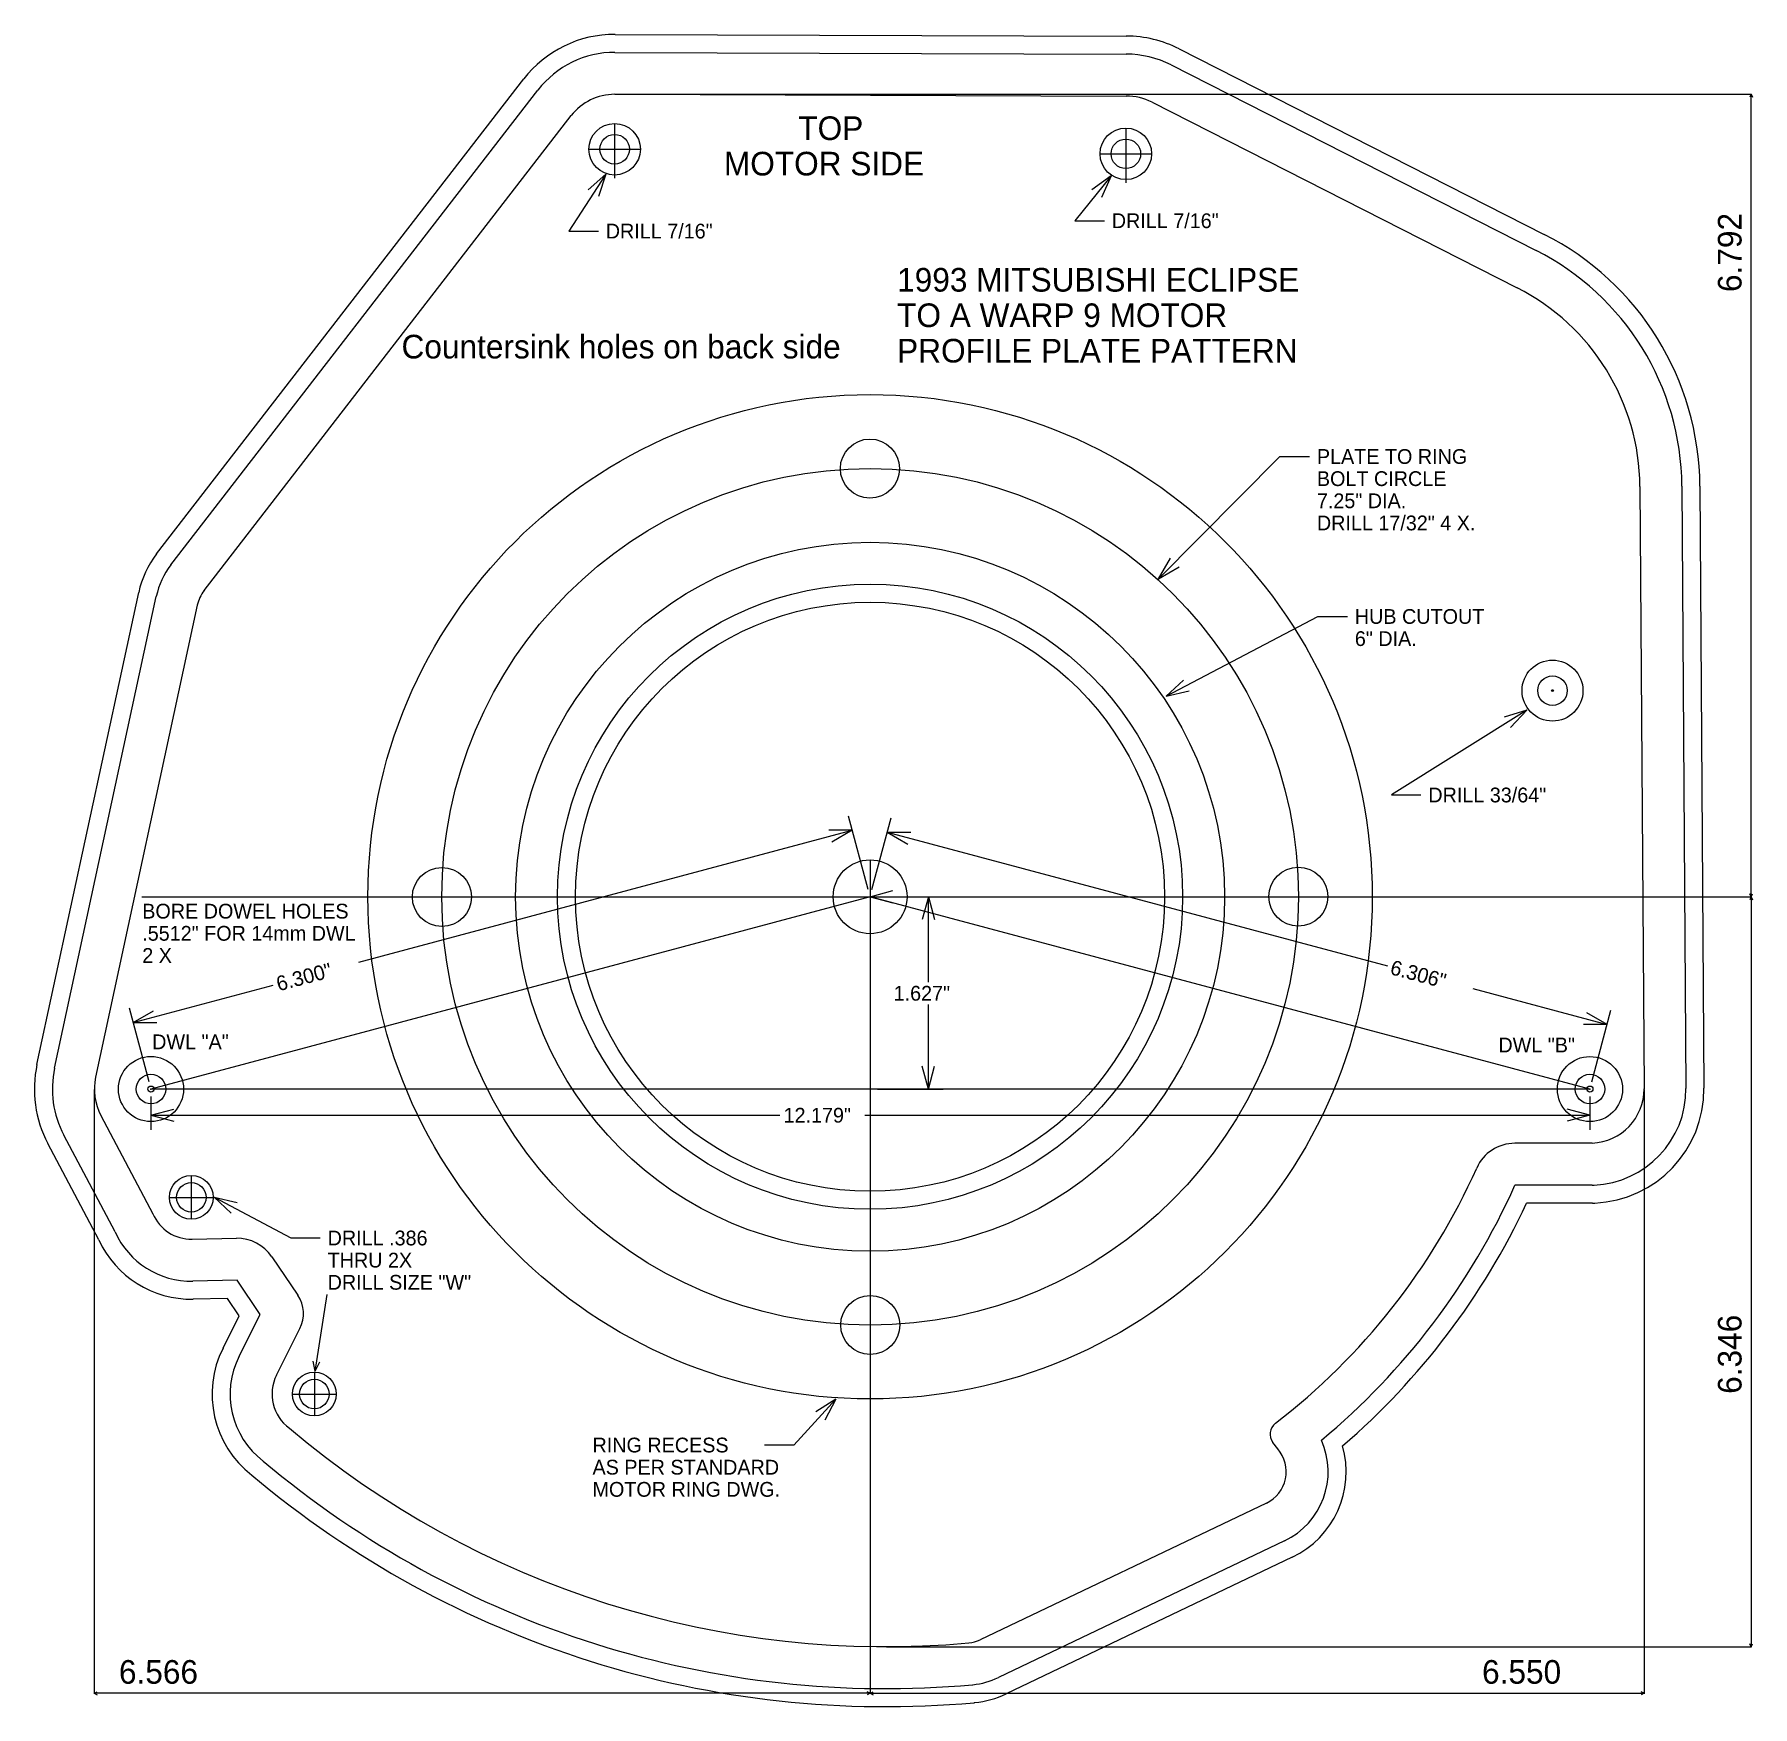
# Model space of a CAD drawing. Extents: x -7.1 to 7.5, y -6.9 to 7.3.
import ezdxf
from ezdxf.enums import TextEntityAlignment as Align

# ---------------------------------------------------------------- set-up
doc = ezdxf.new("R2010")
doc.units = 0

msp = doc.modelspace()

# ---------------------------------------------------------------- linework, layer by layer
at = {"layer": 'CAM', "color": 9, "linetype": 'CONTINUOUS'}
for p, q in [((-2.158783, 7.299), (2.168167, 7.284457)), ((-2.159296, 7.1465), (2.167654, 7.131957)), ((2.616152, 7.17638), (5.706021, 5.606477)), ((2.547075, 7.040422), (5.636944, 5.470519)), ((-6.038195, 2.901609), (-2.931324, 6.921316)), ((-5.917534, 2.80835), (-2.810663, 6.828056)), ((6.870645, 3.475062), (6.905116, -1.62194)), ((7.023141, 3.476093), (7.057613, -1.620908)), ((-7.050956, -1.419486), (-6.190095, 2.574839)), ((-6.901879, -1.451615), (-6.041018, 2.54271)), ((-6.390334, -2.837157), (-6.823806, -2.017519)), ((-6.527188, -2.904584), (-6.958614, -2.088814)), ((6.112534, -2.439782), (5.457483, -2.441249)), ((6.112876, -2.592281), (5.555552, -2.59353)), ((-5.357284, -3.245698), (-5.731015, -3.252938)), ((-5.162373, -3.534584), (-5.357284, -3.245698)), ((-5.437292, -3.399776), (-5.728061, -3.405409)), ((-5.338784, -3.545779), (-5.437292, -3.399776)), ((-5.476581, -3.819228), (-5.338784, -3.545779)), ((-5.340396, -3.887855), (-5.162373, -3.534584)), ((3.506955, -5.45236), (1.085464, -6.608452)), ((3.572659, -5.58998), (1.151168, -6.746072))]:
    msp.add_line(p, q, dxfattribs=at)
for radius in [2.645, 2.4925]:
    msp.add_circle((0, 0), radius, dxfattribs=at)
for centre, radius, start, end in [((-2.162051, 6.326738), 0.972267, 89.807428, 142.299211), ((2.164818, 6.288068), 0.996394, 63.06575, 89.807428), ((-2.162051, 6.326738), 0.819767, 89.807428, 142.299211), ((2.164818, 6.288068), 0.843894, 63.06575, 89.807428), ((4.615341, 3.459809), 2.407856, 0.387495, 63.06575), ((4.615341, 3.459809), 2.255356, 0.387495, 63.06575), ((-5.393209, 2.403093), 0.815184, 142.299211, 167.837591), ((-5.393209, 2.403093), 0.662684, 142.299211, 167.837591), ((-6.086174, -1.627417), 0.986934, 167.837591, 207.872505), ((-6.086174, -1.627417), 0.834434, 167.837591, 207.872505), ((6.092379, -1.627436), 0.812756, 272.423876, 360.387495), ((6.092379, -1.627436), 0.965256, 272.423876, 360.387495), ((0, 0), 5.978613, 309.711182, 335.900009), ((6.111739, -2.084782), 0.355, 270.128358, 272.423876), ((0, 0), 6.131113, 310.713451, 334.975154), ((6.111739, -2.084782), 0.5075, 270.128358, 272.423876), ((-5.744747, -2.544071), 0.8615, 204.738098, 271.109826), ((-5.744747, -2.544071), 0.709, 204.417318, 271.109826), ((-4.703301, -4.208903), 0.865915, 153.255327, 232.407924), ((-4.703301, -4.208903), 0.713415, 153.255327, 232.665453), ((3.226857, -4.865681), 0.650113, 295.521216, 384.198819), ((3.226857, -4.865681), 0.802613, 295.521216, 375.790848), ((0.13514, 1.475524), 8.17728, 229.864034, 275.131781), ((0.13514, 1.475524), 8.32978, 229.888559, 275.131781), ((0.834818, -6.315402), 0.355, 275.131781, 275.714903), ((0.805451, -6.021951), 0.649917, 275.714903, 295.521216), ((0.834818, -6.315402), 0.5075, 275.131781, 275.714903), ((0.805451, -6.021951), 0.802417, 275.714903, 295.521216)]:
    msp.add_arc(centre, radius, start, end, dxfattribs=at)
at = {"layer": 'Default', "color": 9, "linetype": 'CONTINUOUS'}
for centre, radius in [((5.775413, 1.744836), 0.257813), ((5.775413, 1.744836), 0.007812), ((-6.086174, -1.627417), 0.2756), ((6.092379, -1.627436), 0.2756), ((-6.086174, -1.627417), 0.0256), ((6.092379, -1.627436), 0.0256)]:
    msp.add_circle(centre, radius, dxfattribs=at)
at = {"layer": 'DIM', "color": 7, "linetype": 'CONTINUOUS'}
for p, q in [((-2.157949, 6.791503), (7.460613, 6.791503)), ((7.456803, 6.791503), (7.444303, 6.766503)), ((7.456803, -0.0005), (7.456803, 6.791503)), ((7.456803, 6.791503), (7.469303, 6.766503)), ((7.456803, -0.0005), (7.444303, 0.0245)), ((7.456803, -0.0005), (7.469303, 0.0245)), ((0, -0.00304), (0, -6.74535)), ((0, -0.00304), (0, -6.74535)), ((0.00254, -0.0005), (7.460613, -0.0005)), ((0.00254, -0.0005), (7.460613, -0.0005)), ((7.456803, -0.0005), (7.444303, -0.0255)), ((7.456803, -0.0005), (7.456803, -6.346757)), ((7.456803, -0.0005), (7.469303, -0.0255)), ((-6.565609, -1.629956), (-6.565609, -6.74535)), ((6.550135, -1.629976), (6.550135, -6.74535)), ((0.13768, -6.346757), (7.460613, -6.346757)), ((7.456803, -6.346757), (7.444303, -6.321757)), ((7.456803, -6.346757), (7.469303, -6.321757)), ((-6.565609, -6.74154), (-6.540609, -6.72904)), ((0, -6.74154), (-6.565609, -6.74154)), ((-6.565609, -6.74154), (-6.540609, -6.75404)), ((0, -6.74154), (-0.025, -6.72904)), ((0, -6.74154), (-0.025, -6.75404)), ((0, -6.74154), (0.025, -6.72904)), ((0, -6.74154), (6.550135, -6.74154)), ((0, -6.74154), (0.025, -6.75404)), ((6.550135, -6.74154), (6.525135, -6.72904)), ((6.550135, -6.74154), (6.525135, -6.75404))]:
    msp.add_line(p, q, dxfattribs=at)
at = {"layer": 'DIMENSIONS', "color": 6, "linetype": 'CONTINUOUS'}
for p, q in [((-2.235907, 6.115552), (-2.549623, 5.634035)), ((-2.235907, 6.115552), (-2.384734, 5.981946)), ((-2.235907, 6.115552), (-2.297992, 5.925432)), ((2.039378, 6.10096), (1.732958, 5.721583)), ((2.039378, 6.10096), (1.877724, 5.983199)), ((2.039378, 6.10096), (1.958262, 5.918148)), ((1.732958, 5.721583), (1.982958, 5.721583)), ((-2.549623, 5.634035), (-2.299623, 5.634035)), ((2.441974, 2.692248), (3.46889, 3.726344)), ((3.46889, 3.726344), (3.71889, 3.726344)), ((2.441974, 2.692248), (2.54137, 2.8658)), ((2.441974, 2.692248), (2.61483, 2.792851)), ((2.506482, 1.698267), (3.790147, 2.372477)), ((3.790147, 2.372477), (4.040147, 2.372477)), ((2.506482, 1.698267), (2.653442, 1.833923)), ((2.506482, 1.698267), (2.701581, 1.742268)), ((5.557348, 1.57924), (4.412066, 0.86153)), ((5.557348, 1.57924), (5.366162, 1.520519)), ((5.557348, 1.57924), (5.421137, 1.432793)), ((4.412066, 0.86153), (4.662066, 0.86153)), ((-0.016145, 0.060379), (-0.182785, 0.683576)), ((0.01613, 0.060383), (0.178145, 0.666895)), ((-4.327897, -0.5542), (-0.150495, 0.562819)), ((-0.150495, 0.562819), (-0.350495, 0.562922)), ((-0.150495, 0.562819), (-0.323752, 0.462908)), ((0.145886, 0.54613), (0.345886, 0.546283)), ((0.145886, 0.54613), (0.319168, 0.446263)), ((0.145886, 0.54613), (4.379282, -0.584723)), ((0, 0), (0.193185, 0.051764)), ((0, 0), (0.193185, -0.051764)), ((0.0625, 0), (0.618385, 0)), ((0.493385, 0), (0.441622, -0.193185)), ((0.493385, 0), (0.545149, -0.193185)), ((0.493385, -0.722415), (0.493385, 0)), ((-6.236669, -1.064598), (-5.051978, -0.747816)), ((5.100771, -0.777452), (6.238265, -1.081307)), ((-6.102319, -1.567038), (-6.268959, -0.94384)), ((-6.236669, -1.064598), (-6.063413, -0.964687)), ((0.493385, -1.627426), (0.493385, -0.910387)), ((6.238265, -1.081307), (6.064983, -0.98144)), ((6.108509, -1.567054), (6.270525, -0.960541)), ((-6.236669, -1.064598), (-6.036669, -1.064701)), ((6.238265, -1.081307), (6.038265, -1.08146)), ((0.493385, -1.627426), (0.441622, -1.434241)), ((0.493385, -1.627426), (0.545149, -1.434241)), ((-6.086174, -1.689917), (-6.086174, -1.973694)), ((0.0625, -1.627426), (0.618385, -1.627426)), ((6.092379, -1.689936), (6.092379, -1.973714)), ((-6.086174, -1.848694), (-5.892989, -1.79693)), ((-6.086174, -1.848694), (-5.892989, -1.900458)), ((-6.086174, -1.848694), (-0.763577, -1.848703)), ((-0.044115, -1.848704), (6.092379, -1.848714)), ((6.092379, -1.848714), (5.899194, -1.79695)), ((6.092379, -1.848714), (5.899194, -1.900477)), ((-5.552141, -2.541587), (-5.357347, -2.586921)), ((-5.552141, -2.541587), (-5.406112, -2.678245)), ((-5.552141, -2.541587), (-4.903598, -2.887896)), ((-4.903598, -2.887896), (-4.653598, -2.887896)), ((-4.697487, -4.017413), (-4.595051, -3.366645)), ((-4.696363, -4.014814), (-4.713218, -3.931663)), ((-4.697487, -4.015938), (-4.657035, -3.935034)), ((-0.290978, -4.250761), (-0.645087, -4.640281)), ((-0.290978, -4.250761), (-0.459231, -4.358887)), ((-0.290978, -4.250761), (-0.382626, -4.428527)), ((-0.645087, -4.640281), (-0.895087, -4.640281))]:
    msp.add_line(p, q, dxfattribs=at)
at = {"layer": 'PROFILE_PLATE', "color": 6, "linetype": 'CONTINUOUS'}
for p, q in [((-2.160489, 6.791502), (2.166461, 6.776959)), ((2.386271, 6.72393), (5.47614, 5.154027)), ((-5.636653, 2.591254), (-2.529782, 6.61096)), ((-2.162051, 6.544738), (-2.162051, 6.081738)), ((2.164818, 6.506068), (2.164818, 6.043068)), ((-2.380051, 6.326738), (-1.944051, 6.326738)), ((1.946818, 6.288068), (2.382818, 6.288068)), ((6.515653, 3.472661), (6.550125, -1.624341)), ((-5.693986, 2.467917), (-6.554847, -1.526408)), ((0, 0.31), (0, -0.311)), ((-6.163624, 0), (6.024082, 0)), ((0, 0), (-6.086174, -1.627417)), ((-0.3105, 0), (0.3105, 0)), ((0, 0), (-0.000003, -1.627426)), ((6.092379, -1.627436), (0, 0)), ((6.092379, -1.627436), (-6.086174, -1.627417)), ((-6.509989, -1.851555), (-6.07065, -2.682287)), ((6.111739, -2.084782), (5.456041, -2.086251)), ((-5.744747, -2.359071), (-5.744747, -2.729071)), ((-5.929747, -2.544071), (-5.559747, -2.544071)), ((-5.737891, -2.898004), (-5.363616, -2.890754)), ((-5.063306, -3.046695), (-4.843504, -3.372473)), ((-5.023373, -4.047611), (-4.825568, -3.655082)), ((-4.703301, -4.023903), (-4.703301, -4.393903)), ((-4.888301, -4.208903), (-4.518301, -4.208903)), ((3.450904, -4.673602), (3.409425, -4.618942)), ((3.354005, -5.131998), (0.932514, -6.288091))]:
    msp.add_line(p, q, dxfattribs=at)
for centre, radius in [((-2.162051, 6.326738), 0.218), ((-2.162051, 6.326738), 0.125), ((2.164818, 6.288068), 0.218), ((2.164818, 6.288068), 0.125), ((0, 0), 4.25), ((-0.00141, 3.624108), 0.25), ((0, 0), 3.625), ((0, 0), 3), ((5.775413, 1.744836), 0.125), ((0, 0), 0.3125), ((-3.624108, -0.00141), 0.25), ((3.624108, 0.00141), 0.25), ((-6.086174, -1.627417), 0.125), ((6.092379, -1.627436), 0.125), ((-5.744747, -2.544071), 0.185), ((-5.744747, -2.544071), 0.125), ((0.00141, -3.624108), 0.25), ((-4.703301, -4.208903), 0.185), ((-4.703301, -4.208903), 0.125)]:
    msp.add_circle(centre, radius, dxfattribs=at)
for centre, radius, start, end in [((-2.162051, 6.326738), 0.464767, 89.807428, 142.299211), ((2.164818, 6.288068), 0.488894, 63.06575, 89.807428), ((4.615341, 3.459809), 1.900356, 0.387495, 63.06575), ((-5.393209, 2.403093), 0.307684, 142.299211, 167.837591), ((-6.086174, -1.627417), 0.479434, 167.837591, 207.872505), ((6.092379, -1.627436), 0.457756, 272.423876, 360.387495), ((5.456834, -2.440251), 0.354, 90.128358, 155.906206), ((0, 0), 5.623613, 307.600234, 335.906206), ((-5.744747, -2.544071), 0.354, 202.981939, 271.109826), ((-5.35676, -3.244687), 0.354, 34.007492, 91.109826), ((-5.075614, -3.529077), 0.28, 333.255327, 394.007492), ((-4.703301, -4.208903), 0.358415, 153.255327, 233.831775), ((0.13514, 1.475524), 7.82228, 229.790294, 275.131781), ((3.502626, -4.548214), 0.117, 127.600234, 217.193927), ((3.226857, -4.865681), 0.295113, 295.521216, 400.606945), ((0.805451, -6.021951), 0.294917, 275.714903, 295.521216)]:
    msp.add_arc(centre, radius, start, end, dxfattribs=at)
at = {"layer": 'PROFILE_PLATE', "color": 7}
for p in [(-2.162051, 6.326738), (-2.162051, 6.326738), (-2.162051, 6.326738), (-2.162051, 6.326738), (2.164818, 6.288068), (2.164818, 6.288068), (2.164818, 6.288068), (2.164818, 6.288068), (5.775413, 1.744836), (5.775413, 1.744836), (0, 0), (0, 0), (0, 0), (0, 0), (-6.086174, -1.627417), (-6.086174, -1.627417), (-6.086174, -1.627417), (-6.086174, -1.627417), (0, -1.627426), (6.092379, -1.627436), (6.092379, -1.627436), (6.092379, -1.627436), (6.092379, -1.627436), (6.092379, -1.627436), (-5.744747, -2.544071), (-5.744747, -2.544071), (-5.744747, -2.544071), (-4.703301, -4.208903), (-4.703301, -4.208903), (-4.703301, -4.208903)]:
    msp.add_point(p, dxfattribs=at)

# ---------------------------------------------------------------- texts
at = {"layer": 'DIM', "color": 7}
for s, p in [('6.792', (7.375523, 5.452782)), ('6.346', (7.375523, -3.872288))]:
    msp.add_text(s, height=0.2, rotation=90.000003, dxfattribs=at).set_placement(p, align=Align.CENTER)
for s, p in [('Countersink holes on back side', (-2.107372, 4.556141)), ('6.566', (-6.022706, -6.66026)), ('6.550', (5.514079, -6.66026))]:
    msp.add_text(s, height=0.2, dxfattribs=at).set_placement(p, align=Align.CENTER)
at = {"layer": 'DIMENSIONS', "color": 7}
for s, height, p in [('TOP ', 0.2, (-0.607505, 6.404889)), ('MOTOR SIDE', 0.2, (-1.237109, 6.104889)), ('DRILL 7/16"', 0.125, (-2.237123, 5.571535)), ('DRILL 7/16"', 0.125, (2.045459, 5.659084)), ('1993 MITSUBISHI ECLIPSE', 0.2, (0.228753, 5.121814)), ('TO A WARP 9 MOTOR ', 0.2, (0.228753, 4.821814)), ('PROFILE PLATE PATTERN', 0.2, (0.228753, 4.521814)), ('PLATE TO RING', 0.125, (3.78139, 3.663845)), ('BOLT CIRCLE', 0.125, (3.78139, 3.476344)), ('7.25" DIA.', 0.125, (3.78139, 3.288845)), ('DRILL 17/32" 4 X.', 0.125, (3.78139, 3.101344)), ('HUB CUTOUT', 0.125, (4.102647, 2.309977)), ('6" DIA.', 0.125, (4.102647, 2.122477)), ('DRILL 33/64"', 0.125, (4.724566, 0.79903)), ('BORE DOWEL HOLES', 0.125, (-6.160022, -0.184205)), ('.5512" FOR 14mm DWL', 0.125, (-6.160022, -0.371705)), ('2 X', 0.125, (-6.160022, -0.559205)), ('1.627"', 0.125, (0.199279, -0.879137)), ('DWL "A"', 0.125, (-6.076076, -1.290238)), ('DWL "B"', 0.125, (5.317684, -1.317106)), ('DRILL .386', 0.125, (-4.591098, -2.950396)), ('THRU 2X', 0.125, (-4.591098, -3.137896)), ('DRILL SIZE "W"', 0.125, (-4.591098, -3.325396)), ('RING RECESS', 0.125, (-2.349266, -4.702781)), ('AS PER STANDARD', 0.125, (-2.349266, -4.890281)), ('MOTOR RING DWG.', 0.125, (-2.349266, -5.077781))]:
    msp.add_text(s, height=height, dxfattribs=at).set_placement(p)
for s, rotation, p in [('6.300"', 14.970405, (-5.005567, -0.80041)), ('6.306"', -14.956028, (4.393267, -0.653458)), ('12.179"', -0.000099, (-0.732327, -1.911318))]:
    msp.add_text(s, height=0.125, rotation=rotation, dxfattribs=at).set_placement(p)

doc.saveas('drawing.dxf')
